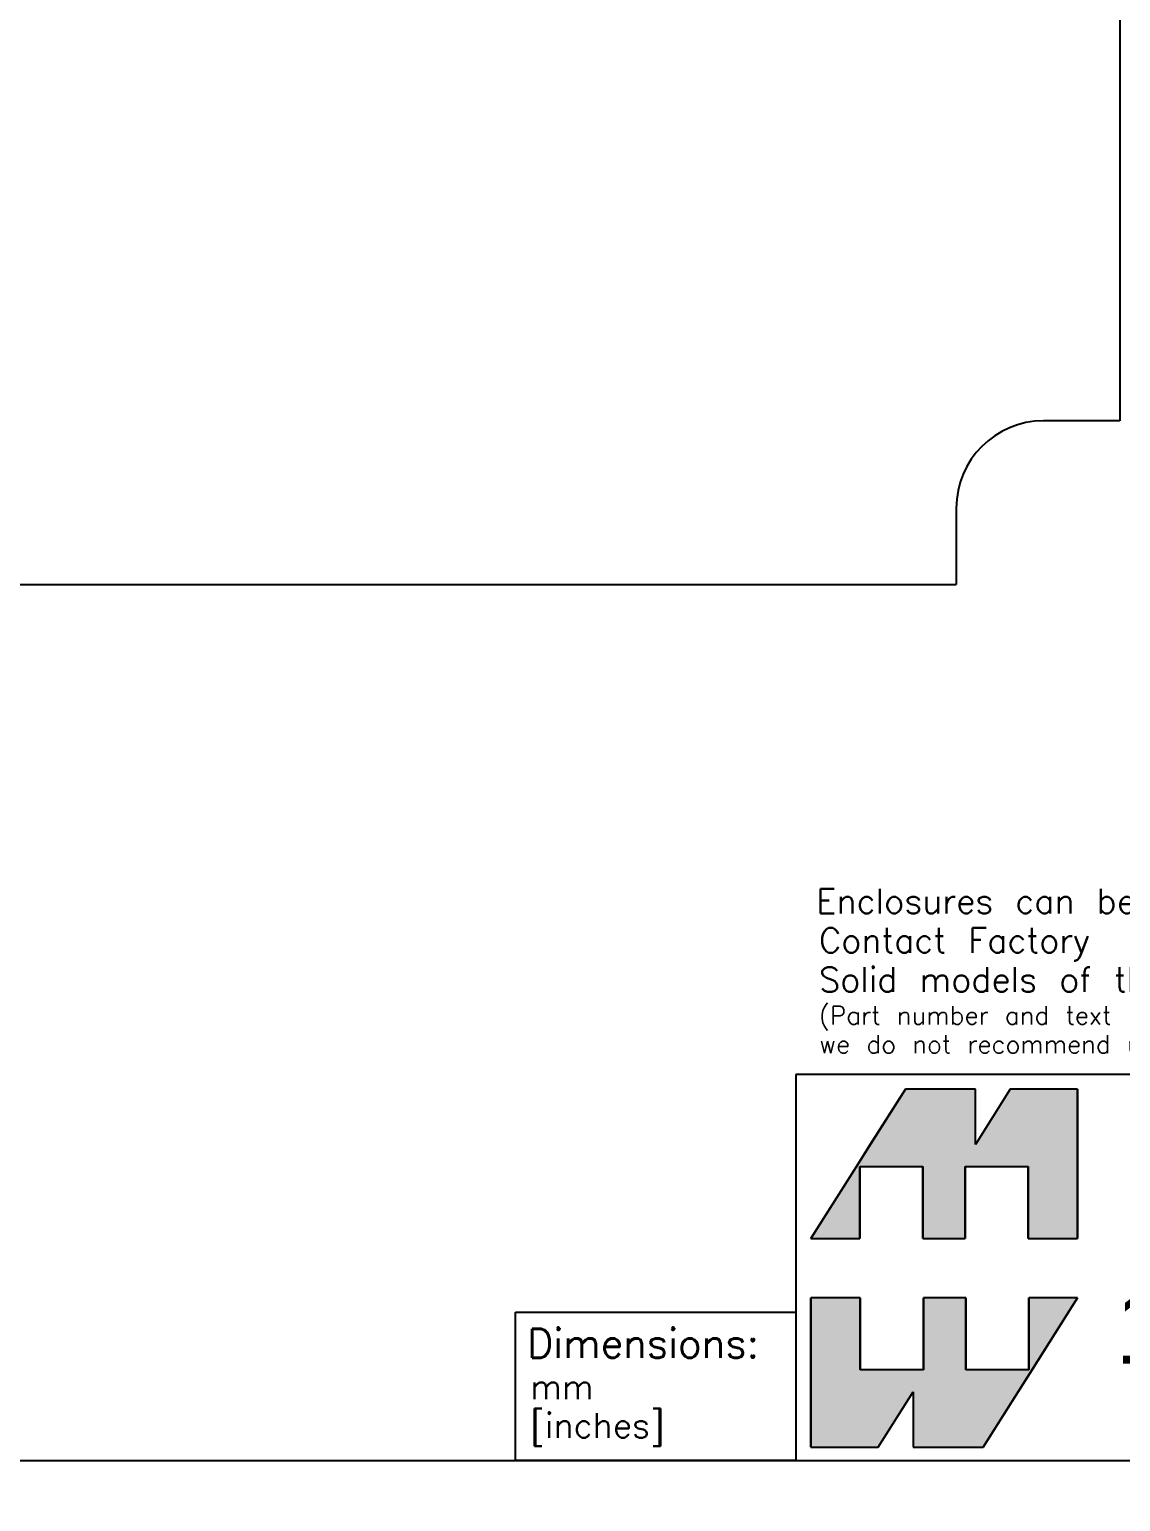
# Model space of a CAD drawing. Extents: x 2 to 184, y 2 to 142.
# Drawn here: x 94.9 to 145, y 3.1 to 70.6 of the extents above; entities that cross this region are included whole.
import ezdxf

# ---------------------------------------------------------------- set-up
doc = ezdxf.new("R2010")
doc.units = 0
doc.header["$LTSCALE"] = 0.666667
doc.layers.get('0').update_dxf_attribs({"linetype": 'CONTINUOUS'})
for name, color, linetype in [('HATCH__ANSI_', 7, 'CONTINUOUS'), ('SKETCH_GEOMETRY__ANSI_', 7, 'CONTINUOUS'), ('SYMBOL__ANSI_', 7, 'CONTINUOUS'), ('VISIBLE__ANSI_', 7, 'CONTINUOUS')]:
    doc.layers.add(name, color=color, linetype=linetype)
doc.styles.add('NOTE_TEXT__ANSI_', font='txt.shx', dxfattribs={"bigfont": 'bigfont.shx'})
doc.styles.add('TEXT_STYLE20', font='txt')

# ---------------------------------------------------------------- blocks, each defined once
blk = doc.blocks.new('*U70')
at = {"layer": 'SYMBOL__ANSI_', "style": 'NOTE_TEXT__ANSI_'}
for s, height, p in [('Dimensions:', 2, (174.74, 16.71)), ('mm', 1.7, (174.95, 13.87)), ('[inches]', 1.7, (174.95, 11.21))]:
    blk.add_text(s, height=height, dxfattribs=at).set_placement(p)
blk = doc.blocks.new('*U71')
at = {"layer": 'SYMBOL__ANSI_', "style": 'NOTE_TEXT__ANSI_'}
blk.add_text('www.hammondmfg.com', height=2, dxfattribs=at).set_placement((225.8, 10.5))
blk = doc.blocks.new('TITLE_BLOCKS_HAMMOND')
at = {"layer": 'SKETCH_GEOMETRY__ANSI_'}
for p, q in [((270, 36.2), (193.21, 36.2)), ((193.21, 36.2), (193.21, 9.64)), ((270, 9.64), (270, 36.2)), ((173.94, 9.64), (173.94, 19.84)), ((173.94, 19.84), (193.21, 19.84)), ((193.21, 19.84), (193.21, 9.64)), ((193.21, 9.64), (173.94, 9.64)), ((193.21, 9.64), (270, 9.64))]:
    blk.add_line(p, q, dxfattribs=at)
for name in ['*U70', '*U71']:
    blk.add_blockref(name, (0, 0))
at = {"layer": 'SYMBOL__ANSI_'}
for tag, p, height, style in [('<TITLE>_001', (215.21, 16.31), 5, 'TEXT_STYLE20'), ('REV:Date_<DD.MM.YYYY>_001', (250.03, 6.82), 1.7, 'NOTE_TEXT__ANSI_')]:
    blk.add_attdef(tag, p, '', height=height, dxfattribs=dict(at, style=style))
blk = doc.blocks.new('*U72')
at = {"layer": 'SYMBOL__ANSI_', "color": 5, "style": 'NOTE_TEXT__ANSI_'}
for s, height, p in [('Enclosures can be Factory Modified (Milling, Drilling, Printing etc.)', 1.1333, (131.017, 30.085)), ('Contact Factory  (modshop@hammfg.com) for quotes', 1.1333, (131.142, 28.285)), ('Solid models of this enclosure available in .stp or .x_t', 1.1333, (131.142, 26.487)), ('(Part number and text placement/orientation on our products are subject to change,', 0.8333, (131.142, 24.994)), ('we do not recommend using them as a locating reference for modification purposes)', 0.8333, (131.142, 23.672))]:
    blk.add_text(s, height=height, dxfattribs=at).set_placement(p)
blk = doc.blocks.new('BORDERS_HAMMOND_BORDER')
at = {"layer": 'SKETCH_GEOMETRY__ANSI_'}
blk.add_line((7.5, 7.5), (271.9, 7.5), dxfattribs=at)
blk = doc.blocks.new('*U64')
at = {"layer": 'HATCH__ANSI_', "color": 12, "linetype": 'CONTINUOUS'}
for p, q in [((-30.42, 8.5), (-28.01, 12.31)), ((-16.17, 12.31), (-16.17, 8.5)), ((-31.37, 6.99), (-30.42, 8.5)), ((-16.17, 8.5), (-16.17, 6.99)), ((-34.5, 2.04), (-31.37, 6.99)), ((-31.15, 6.99), (-31.15, 2.04)), ((-26.81, 2.04), (-26.81, 6.99)), ((-23.9, 6.99), (-23.9, 2.04)), ((-19.56, 2.04), (-19.56, 6.99)), ((-16.17, 6.99), (-16.17, 2.04))]:
    blk.add_line(p, q, dxfattribs=at)
at = {"layer": 'HATCH__ANSI_', "color": 12, "linetype": 'CONTINUOUS', "extrusion": (0, 0, -1)}
for points in [[(28.01, 12.31), (23.19, 8.5), (30.42, 8.5)], [(28.01, 12.31), (23.19, 12.31), (23.19, 8.5)], [(20.8, 12.31), (16.17, 8.5), (23.19, 8.5)], [(20.8, 12.31), (16.17, 12.31), (16.17, 8.5)], [(30.42, 8.5), (16.17, 6.99), (31.37, 6.99)], [(30.42, 8.5), (16.17, 8.5), (16.17, 6.99)], [(31.37, 6.99), (31.15, 2.04), (34.5, 2.04)], [(31.37, 6.99), (31.15, 6.99), (31.15, 2.04)], [(26.81, 6.99), (23.9, 2.04), (26.81, 2.04)], [(26.81, 6.99), (23.9, 6.99), (23.9, 2.04)], [(19.56, 6.99), (16.17, 2.04), (19.56, 2.04)], [(19.56, 6.99), (16.17, 6.99), (16.17, 2.04)]]:
    blk.add_solid(points, dxfattribs=at)
blk = doc.blocks.new('*U65')
at = {"layer": 'HATCH__ANSI_', "color": 12, "linetype": 'CONTINUOUS'}
for p, q in [((-34.5, -6.99), (-34.5, -2.04)), ((-31.11, -2.04), (-31.11, -6.99)), ((-26.77, -6.99), (-26.77, -2.04)), ((-23.85, -2.04), (-23.85, -6.99)), ((-19.52, -6.99), (-19.52, -2.04)), ((-16.17, -2.04), (-19.3, -6.99)), ((-34.5, -8.5), (-34.5, -6.99)), ((-19.3, -6.99), (-20.25, -8.5)), ((-34.5, -12.31), (-34.5, -8.5)), ((-20.25, -8.5), (-22.66, -12.31))]:
    blk.add_line(p, q, dxfattribs=at)
at = {"layer": 'HATCH__ANSI_', "color": 12, "linetype": 'CONTINUOUS', "extrusion": (0, 0, -1)}
for points in [[(34.5, -2.04), (31.11, -6.99), (34.5, -6.99)], [(34.5, -2.04), (31.11, -2.04), (31.11, -6.99)], [(26.77, -2.04), (23.85, -6.99), (26.77, -6.99)], [(26.77, -2.04), (23.85, -2.04), (23.85, -6.99)], [(19.52, -2.04), (19.3, -6.99), (19.52, -6.99)], [(19.52, -2.04), (16.17, -2.04), (19.3, -6.99)], [(34.5, -6.99), (20.25, -8.5), (34.5, -8.5)], [(34.5, -6.99), (19.3, -6.99), (20.25, -8.5)], [(34.5, -8.5), (29.87, -12.31), (34.5, -12.31)], [(34.5, -8.5), (27.48, -8.5), (29.87, -12.31)], [(27.48, -8.5), (22.66, -12.31), (27.48, -12.31)], [(27.48, -8.5), (20.25, -8.5), (22.66, -12.31)]]:
    blk.add_solid(points, dxfattribs=at)
blk = doc.blocks.new('LOGO_LINES')
at = {"color": 12, "linetype": 'CONTINUOUS'}
for p, q in [((-28.01, 12.31), (-34.5, 2.04)), ((-23.19, 12.31), (-28.01, 12.31)), ((-20.8, 12.31), (-23.19, 8.5)), ((-23.19, 8.5), (-23.19, 12.31)), ((-16.17, 12.31), (-20.8, 12.31)), ((-16.17, 2.04), (-16.17, 12.31)), ((-31.15, 2.04), (-31.15, 6.99)), ((-31.15, 6.99), (-26.81, 6.99)), ((-26.81, 6.99), (-26.81, 2.04)), ((-23.9, 2.04), (-23.9, 6.99)), ((-23.9, 6.99), (-19.56, 6.99)), ((-19.56, 6.99), (-19.56, 2.04)), ((-34.5, 2.04), (-31.15, 2.04)), ((-26.81, 2.04), (-23.9, 2.04)), ((-19.56, 2.04), (-16.17, 2.04)), ((-34.5, -2.04), (-34.5, -12.31)), ((-31.11, -2.04), (-34.5, -2.04)), ((-31.11, -6.99), (-31.11, -2.04)), ((-26.77, -2.04), (-26.77, -6.99)), ((-23.85, -2.04), (-26.77, -2.04)), ((-23.85, -6.99), (-23.85, -2.04)), ((-22.66, -12.31), (-16.17, -2.04)), ((-19.52, -2.04), (-19.52, -6.99)), ((-16.17, -2.04), (-19.52, -2.04)), ((-26.77, -6.99), (-31.11, -6.99)), ((-19.52, -6.99), (-23.85, -6.99)), ((-29.87, -12.31), (-27.48, -8.5)), ((-27.48, -8.5), (-27.48, -12.31)), ((-34.5, -12.31), (-29.87, -12.31)), ((-27.48, -12.31), (-22.66, -12.31))]:
    blk.add_line(p, q, dxfattribs=at)
at = {"layer": 'HATCH__ANSI_', "color": 12, "linetype": 'CONTINUOUS'}
for name in ['*U64', '*U65']:
    blk.add_blockref(name, (0, 0), dxfattribs=at)

msp = doc.modelspace()

# ---------------------------------------------------------------- linework, layer by layer
at = {"layer": 'VISIBLE__ANSI_'}
for p, q in [((144.933, 91.267), (144.933, 52.667)), ((144.933, 52.667), (141.433, 52.667)), ((137.433, 48.667), (137.433, 45.167)), ((48.833, 45.167), (137.433, 45.167))]:
    msp.add_line(p, q, dxfattribs=at)
msp.add_arc((141.433, 48.667), 4, 90, 180, dxfattribs=at)

# ---------------------------------------------------------------- block references
at = {"xscale": 0.6666666666666666, "yscale": 0.6666666666666666, "zscale": 0.6666666666666666}
for name, p in [('BORDERS_HAMMOND_BORDER', (0, 0)), ('LOGO_LINES', (153.771, 13.822))]:
    msp.add_blockref(name, p, dxfattribs=at)
msp.add_blockref('*U72', (0, 0))
msp.add_blockref('TITLE_BLOCKS_HAMMOND', (1.269, -1.426), dxfattribs=at).add_auto_attribs({'<TITLE>_001': '1591B BOX PCB', 'REV:Date_<DD.MM.YYYY>_001': 'REV: 15.10.2020'})

doc.saveas('drawing.dxf')
